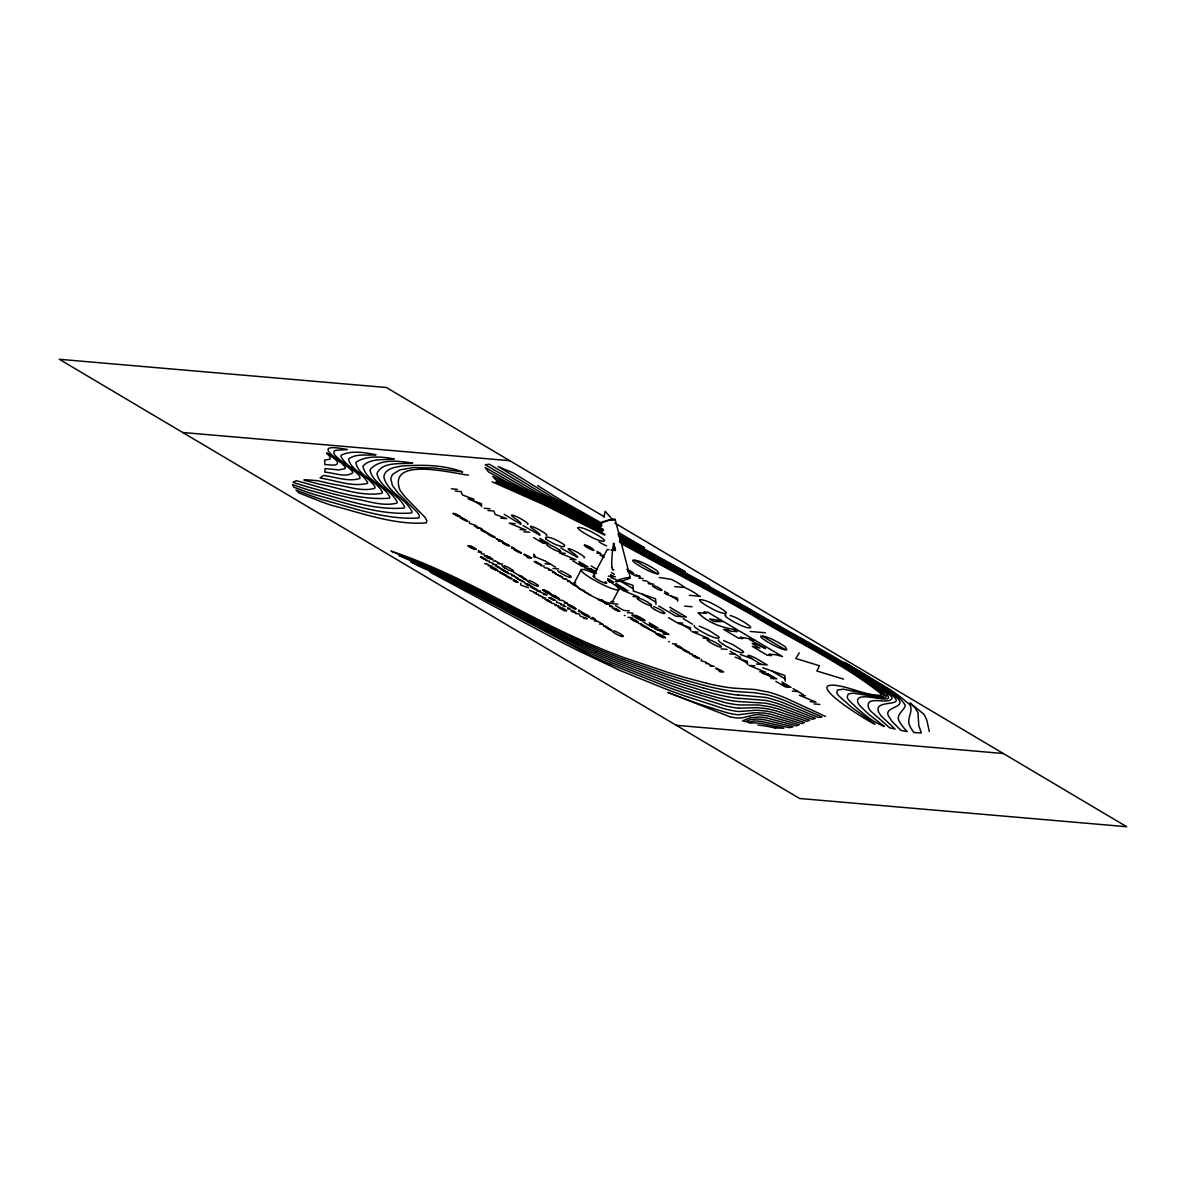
<?xml version="1.0" encoding="UTF-8"?>
<svg xmlns="http://www.w3.org/2000/svg" width="1186" height="1186" viewBox="0 0 1186 1186"><rect width="100%" height="100%" fill="white"/><g stroke="black" fill="none" stroke-linecap="round" stroke-linejoin="round"><path stroke-width="1.5" d="M612.762 520.076L610.078 520.076M520.773 583.215L520.595 584.965L528.452 587.782M610.923 549.993L615.49 550.541L613.592 543.247A49.204 17.716 -83.2 0 0 612.628 550.2L612.243 553.966A32.333 11.638 -83.2 0 0 611.902 567.783M603.956 516.918L605.186 511.299L612.806 519.972M556.812 601.139L556.471 602.266L561.408 603.837M701.46 659.372L701.074 660.691L706.797 662.5M574.128 583.23L581.11 569.932M593.237 576.203L607.262 549.503L608.952 549.755M612.613 550.2L614.363 546.879M611.872 602.77L618.855 589.472M799.231 652.863L795.762 658.497L819.482 665.761L816.872 671.024L843.498 679.104M613.785 569.665L613.37 570.081A2.995 1.082 -83.2 0 1 612.836 570.036L612.05 567.634M718.731 639.921L718.583 640.04A13.135 1.942 27.7 0 0 719.769 641.937A11.578 1.705 27.7 0 0 723.371 644.458M577.849 586.521L573.713 585.128L570.688 582.667A8.154 1.201 27.7 0 1 570.926 582.682L575.759 584.757M602.829 522.403L609.085 520.283M694.344 625.452L694.195 625.571A13.135 1.942 27.7 0 0 695.381 627.468A11.578 1.705 27.7 0 0 698.999 629.988L700.318 630.804A19.702 2.906 27.7 0 0 702.631 632.168L707.745 634.866A10.882 1.616 27.7 0 0 710.088 635.948L713.646 637.327A20.488 3.024 27.7 0 0 717.767 638.32L719.25 637.564A11.904 1.764 27.7 0 0 718.345 636.526L708.724 630.27L699.117 626.075M539.674 535.049L523.041 525.546M588.879 568.435L590.332 568.687A6.612 0.978 27.7 0 1 591.28 569.087M658.779 629.381L660.187 629.633A6.39 0.949 27.7 0 1 661.091 630.003M766.171 673.618L767.624 673.87A6.612 0.978 27.7 0 1 768.558 674.256M527.637 524.286L528.037 523.99A6.538 0.964 27.7 0 0 527.503 523.204A12.186 1.809 27.7 0 0 525.991 522.033L525.013 521.336A7.946 1.171 27.7 0 0 523.975 520.669A13.179 1.942 27.7 0 0 519.083 517.867A6.701 0.993 27.7 0 0 518.104 517.378L516.355 516.547A7.235 1.067 27.7 0 0 513.864 515.539A8.183 1.216 27.7 0 0 512.219 515.154L512.085 515.139A8.613 1.275 27.7 0 0 511.522 515.287L512.041 516.058A14.44 2.135 27.7 0 0 513.582 517.333A27.174 4.018 27.7 0 0 515.658 518.831L516.903 519.72A40.205 5.945 27.7 0 1 517.467 520.12A15.952 2.357 27.7 0 1 518.86 521.203L520.031 522.255A22.816 3.38 27.7 0 1 520.728 523.056L520.921 523.367A10.214 1.512 27.7 0 1 520.906 523.856L520.535 523.96M491.612 559.451L487.683 557.731M637.134 622.235L633.858 620.827A5.322 0.786 27.7 0 1 631.634 619.24L630.685 618.988M453.171 513.345L456.15 514.576A5.085 0.756 27.7 0 1 456.951 515.08L460.539 516.651L454.979 513.523M502.464 542.61L505.444 543.825A5.085 0.756 27.7 0 1 506.259 544.33L509.832 545.901L504.287 542.773M665.39 637.816L662.574 636.719A5.5 0.815 27.7 0 1 661.506 636.081M611.427 630.003L605.824 626.223A5.411 0.801 27.7 0 0 603.615 625.571A9.399 1.394 27.7 0 0 603.303 625.541L608.981 629.425M546.331 535.479L546.865 535.168A6.538 0.964 27.7 0 0 546.331 534.382A12.186 1.809 27.7 0 0 544.819 533.196L543.84 532.514A7.946 1.171 27.7 0 0 542.803 531.832A13.179 1.942 27.7 0 0 537.895 529.045A6.701 0.993 27.7 0 0 536.932 528.541L535.183 527.726A7.235 1.067 27.7 0 0 532.677 526.717A8.183 1.216 27.7 0 0 531.046 526.317L530.779 526.317A8.613 1.275 27.7 0 0 530.35 526.451L530.868 527.221A14.44 2.135 27.7 0 0 532.41 528.511A27.174 4.018 27.7 0 0 534.486 530.009L535.731 530.883A40.205 5.945 27.7 0 1 536.294 531.284A15.952 2.357 27.7 0 1 537.688 532.366L538.859 533.418A22.816 3.38 27.7 0 1 539.556 534.234L539.734 534.53A10.214 1.512 27.7 0 1 539.719 535.019M584.075 557.88L584.609 557.553A6.538 0.964 27.7 0 0 584.075 556.768A12.186 1.809 27.7 0 0 582.563 555.597L581.585 554.9A7.946 1.171 27.7 0 0 580.547 554.218A13.179 1.942 27.7 0 0 575.64 551.431A6.701 0.993 27.7 0 0 574.676 550.941L572.927 550.111A7.235 1.067 27.7 0 0 570.422 549.103A8.183 1.216 27.7 0 0 568.791 548.718L568.524 548.703A8.613 1.275 27.7 0 0 568.094 548.836L568.613 549.622A14.44 2.135 27.7 0 0 570.155 550.897A27.174 4.018 27.7 0 0 572.23 552.394L573.475 553.269A40.205 5.945 27.7 0 1 574.039 553.684A15.952 2.357 27.7 0 1 575.432 554.751L576.604 555.819A22.816 3.38 27.7 0 1 577.3 556.619L577.478 556.916A10.214 1.512 27.7 0 1 577.463 557.405L560.785 547.947M668.593 641.567L669.467 641.774M501.589 572.675L506.378 575.388M699.547 658.571L696.034 656.925A5.085 0.756 27.7 0 0 695.233 656.421L692.253 655.206L693.365 656.125A5.367 0.801 27.7 0 0 696.034 657.667L697.753 658.408M523.975 554.247L524.004 554.247A7.249 1.067 27.7 0 1 524.375 554.262L528.823 556.353A20.043 2.965 27.7 0 1 529.831 556.946L531.61 557.998L527.34 557.628M716.003 668.178L716.033 668.178A7.249 1.067 27.7 0 1 716.418 668.192L720.851 670.283A20.043 2.965 27.7 0 1 721.874 670.876L723.638 671.928L719.383 671.558M526.495 579.672L520.965 575.877M566.478 610.79L563.231 609.293A8.851 1.305 27.7 0 0 559.94 607.41L558.339 606.876M594.809 619.107L590.539 618.736M655.754 633.294L655.784 633.294A7.22 1.067 27.7 0 1 656.214 633.354L657.681 633.932A10.244 1.512 27.7 0 1 661.447 636.067M775.11 727.982L783.946 728.189L761.145 723.416A202.524 29.932 27.7 0 0 750.53 723.149L747.358 722.274L754.592 721.029A190.279 28.123 27.7 0 1 761.664 721.459L789.164 727.641L793.108 726.81L764.155 719.709A179.368 26.507 27.7 0 0 757.009 719.042L750.353 719.62L745.386 721.696L742.569 720.851L750.871 717.574L759.44 717.056A168.338 24.876 27.7 0 1 766.63 717.96L796.384 725.832L799.26 724.75L769.121 716.211A157.189 23.231 27.7 0 0 761.872 715.084C753.436 712.934 745.95 718.612 737.692 718.019A101.877 15.062 27.7 0 1 729.716 716.7M495.704 565.678L495.6 565.678A5.5 0.815 27.7 0 0 495.555 565.959L500.596 568.702A6.731 0.993 27.7 0 0 501.352 568.835L496.712 565.826M739.441 698.332L765.237 700.318A113.708 16.812 27.7 0 1 768.958 701.119L773.198 702.245A88.476 13.076 27.7 0 1 781.959 705.018L815.36 718.345L812.454 719.265L779.484 706.812A99.683 14.736 27.7 0 0 772.382 704.736L766.734 703.417A127.376 18.828 27.7 0 0 765.504 703.179L738.685 701.563A214.429 31.696 27.7 0 1 724.379 699.236L717.026 697.442A301.14 44.505 27.7 0 1 700.392 692.728M551.46 602.325L549.533 600.813M738.67 708.161L757.498 707.642L767.594 708.828A123.314 18.235 27.7 0 1 776.578 710.977L807.073 721.355L809.712 720.273L779.054 709.228A111.692 16.515 27.7 0 0 769.981 706.782L758.818 705.033L739.427 704.929A187.625 27.738 27.7 0 1 724.75 702.497L684.945 690.548A416.419 61.553 27.7 0 1 664.027 683.195L613.014 663.226A146.352 21.63 27.7 0 1 591.147 653.575A119.163 17.612 27.7 0 1 579.005 647.808L439.724 575.625A140.274 20.74 27.7 0 0 418.925 566.226L410.741 561.823L418.273 564.981A137.013 20.251 27.7 0 1 440.495 574.913L581.14 647.022A123.967 18.324 27.7 0 0 593.4 652.7A155.633 23.008 27.7 0 0 615.282 662.129L666.072 681.431A437.026 64.593 27.7 0 0 681.802 686.813L700.407 692.743M737.736 694.922L765.311 697.398A100.84 14.899 27.7 0 1 771.152 698.821L775.555 700.14A77.016 11.386 27.7 0 1 782.478 702.483L818.473 717.545L821.839 716.907A160.229 23.69 27.7 0 1 817.569 714.98L784.954 700.63A66.742 9.873 27.7 0 0 776.341 697.487L773.391 696.538A86.133 12.735 27.7 0 0 766.482 694.655L754.978 692.728L736.743 691.586A321.895 47.573 27.7 0 1 705.151 685.656L687.406 680.749A499.291 73.799 27.7 0 1 666.858 674.449L622.235 658.897M602.147 599.864L598.352 599.553L604.341 602.547M182.688 432.49L509.772 460.702M451.406 488.825L457.277 489.329M455.187 491.063L461.087 491.582L462.407 494.947L473.926 499.217L468.04 498.713M484.199 508.29L490.07 508.794M487.98 510.529L493.88 511.033L495.199 514.398L506.719 518.667L500.848 518.163M515.139 523.634L509.179 523.115L525.902 530.038L520.002 529.519M474.311 526.169L477.409 526.436M523.782 531.773L529.653 532.277M478.299 528.289L481.827 528.6M498.832 541.29L503.101 541.661L502.286 541.157A10.437 1.542 27.7 0 0 500.581 540.179L496.119 538.681L500.299 541.424M596.751 553.15L600.857 553.506M599.968 555.063L604.074 555.419M511.374 548.154L514.457 548.421M565.262 553.358L559.303 552.854L576.025 559.762L570.11 559.258M478.091 552.024L481.649 552.335M533.3 556.827L535.464 557.02L533.626 554.173L535.449 557.005L545.16 560.993M481.042 553.773L484.585 554.084M544.982 563.75L550.63 564.24M492.976 560.859L495.288 561.052M486.72 560.889L489.388 561.126M541.187 565.826L544.27 566.093M489.21 562.372L490.945 562.52M497.646 563.632L502.582 564.062M544.122 567.575L547.962 568.331L555.167 572.779M552.943 568.479L558.621 568.969M659.268 577.508L670.846 579.257A7.027 1.038 27.7 0 1 673.025 580.221L676.376 581.985A14.558 2.15 27.7 0 1 678.822 583.393L679.889 584.061A10.2 1.512 27.7 0 1 682.395 585.825L685.864 588.123A7.012 1.038 27.7 0 1 687.984 589.071L691.631 591.013A15.21 2.253 27.7 0 1 693.588 592.155L696.108 593.786A9.725 1.438 27.7 0 1 697.828 595.105L698.732 596.128M635.296 575.714L639.995 576.114M484.674 563.661L486.408 563.81M492.724 564.447L496.415 564.773M593.578 573.179L596.514 573.431M548.421 570.125L551.164 570.392M638.943 578.175L643.049 578.531M488.187 565.737L491.894 566.063M608.314 576.114L615.371 576.722M552.513 572.556L555.611 572.823M642.768 580.458L646.414 580.977L650.788 583.69M648.193 583.675L653.886 584.164M497.675 571.37L500.344 571.593M674.671 586.64L684.011 587.441M609.367 581.807L613.74 582.178L607.662 578.575M507.964 573.49L511.285 574.157L517.511 577.997M562.816 578.664L564.714 578.827M511.685 575.699L513.938 575.892M567.427 581.407L570.51 581.674M515.213 577.79L517.882 578.027M619.937 588.849L625.823 589.353L615.964 583.497M664.338 593.237L668.444 593.593M689.274 595.313L700.318 596.261M628.135 590.658L622.176 590.154L638.883 597.062L632.983 596.558M527.266 585.454L530.957 585.765L530.246 585.321A7.383 1.097 27.7 0 0 528.081 584.105L524.938 583.29L528.541 585.558M540.401 590.85L536.68 590.539L547.131 594.853L543.44 594.542M529.638 590.332L535.909 592.896M533.626 592.703L536.294 592.926M684.604 606.12L692.031 606.758M536.131 594.186L538.8 594.408M611.235 601.628L614.037 601.865M538.622 595.668L540.356 595.817M612.272 603.674L617.95 604.163M542.135 597.744L545.827 598.07M605.038 603.718L606.935 603.882M558.902 599.968L561.082 600.16A5.811 0.86 27.7 0 1 562.594 600.516L564.892 601.687A5.9 0.875 27.7 0 1 565.485 602.028L567.264 603.392M609.648 606.446L612.732 606.713M564.225 603.125L567.768 603.437M551.549 603.333L553.284 603.481M560.741 604.801L564.403 605.112M629.217 610.849L623.525 610.36L615.504 605.601M555.063 605.423L558.769 605.735M563.261 606.298L565.93 606.535M627.379 612.643L633.042 613.132M567.501 608.818L570.155 609.041M578.397 611.531L581.941 611.843M627.987 617.328L632.242 617.698M575.595 613.622L579.287 613.933L580.117 616.038L587.307 618.707L583.631 618.395M682.78 623.11L676.88 622.606L668.563 617.669M750.219 631.456L765.4 632.775M638.409 623.51L641.493 623.777M594.216 620.93L596.41 621.108M698.02 632.123L692.061 631.619L708.783 638.528L702.868 638.024M599.538 624.073L603.096 624.385M663.315 633.961L668.993 634.451L664.486 631.782A5.574 0.83 27.7 0 0 661.047 629.944M672.447 643.701L676.687 644.072M721.162 648.861L727.033 649.379M729.464 653.797L735.335 654.301M689.54 653.857L692.624 654.123M756.49 664.041L767.194 664.961L758.388 659.757A11.193 1.66 27.7 0 0 754.207 657.459A6.686 0.993 27.7 0 0 752.295 656.584A12.038 1.779 27.7 0 0 750.59 655.873L749.478 655.502A7.753 1.142 27.7 0 0 748.989 655.384A7.946 1.171 27.7 0 0 748.158 655.339A11.356 1.675 27.7 0 0 747.995 655.384L747.877 655.621A8.48 1.26 27.7 0 0 748.277 656.199L749.596 657.222A18.561 2.743 27.7 0 0 751.435 658.452A39.553 5.841 27.7 0 0 752.962 659.401L753.57 659.787A27.471 4.062 27.7 0 0 756.223 661.403L761.397 664.471M754.874 665.865L748.915 665.346L765.637 672.269L759.722 671.75M705.878 663.537L707.879 663.715M709.94 665.954L714.224 666.324M770.87 678.362L776.741 678.866L771.908 676.005A5.307 0.786 27.7 0 0 768.528 674.211M792.292 691.067L798.148 691.571M805.309 695.782L799.349 695.263L816.072 702.186L810.171 701.682M813.952 703.921L819.822 704.425M676.228 725.298L1003.312 753.51M484.11 555.671L487.031 556.145A7.576 1.127 27.7 0 1 487.402 556.204M513.775 580.058A11.549 1.705 27.7 0 0 514.961 580.799C521.321 584.342 510.365 580.221 513.79 580.043M548.555 600.739C554.425 604.074 543.648 599.938 547.102 599.805A11.549 1.705 27.7 0 0 548.273 600.561L548.406 600.65M615.312 609.841A5.322 0.786 27.7 0 1 613.251 608.344L614.778 608.477M631.634 619.24L633.161 619.374A6.582 0.978 27.7 0 1 633.398 619.403M678.14 647.111A5.322 0.786 27.7 0 1 676.079 645.614L677.606 645.747A6.582 0.978 27.7 0 1 677.843 645.777M506.2 575.447L500.018 572.527L504.762 575.299M495.54 570.244L490.544 567.486A5.722 0.845 27.7 0 1 491.137 567.308L493.361 567.457A9.355 1.379 27.7 0 1 496.519 569.265L497.705 570.466L491.627 567.308M652.774 585.558L652.552 585.543A8.48 1.26 27.7 0 0 652.567 585.988L654.227 587.278A7.665 1.127 27.7 0 0 655.547 588.078L656.659 588.686A5.722 0.845 27.7 0 0 658.823 589.694L660.335 590.228A10.377 1.542 27.7 0 0 661.491 590.435A6.997 1.038 27.7 0 0 662.01 590.183L661.847 589.931A6.375 0.949 27.7 0 0 657.652 587.159L655.354 586.151A8.421 1.245 27.7 0 0 654.346 585.795M725.936 614.837L724.957 615.208A24.298 3.588 27.7 0 0 725.343 615.979L725.921 616.646A9.666 1.423 27.7 0 0 727.137 617.654L729.805 619.448A21.911 3.232 27.7 0 0 732.503 621.093L737.529 623.806A15.121 2.239 27.7 0 0 742.154 625.926L746.202 627.335A27.856 4.121 27.7 0 0 749.315 627.913L750.441 627.779A17.494 2.58 27.7 0 0 750.679 627.483L749.848 626.193A21.215 3.143 27.7 0 0 746.172 623.465L745.579 623.065A11.415 1.69 27.7 0 0 744.66 622.487L742.451 621.153A15.359 2.268 27.7 0 0 738.893 619.181L737.499 618.455A8.154 1.201 27.7 0 0 735.35 617.432L732.548 616.29A22.608 3.336 27.7 0 0 730.131 615.46M641.315 624.622L641.077 624.622A6.375 0.949 27.7 0 0 641.152 624.933L642.397 625.911A5.752 0.845 27.7 0 0 643.39 626.505L646.993 628.12A7.798 1.156 27.7 0 0 647.852 628.269A5.263 0.771 27.7 0 0 648.253 628.091L642.486 624.785M520.817 553.032L514.353 549.207A14.158 2.09 27.7 0 1 515.184 549.37L521.306 552.72A6.819 1.008 27.7 0 1 521.41 552.958L521.247 553.076A20.355 3.009 27.7 0 1 520.669 553.017L516.948 551.475A6.049 0.889 27.7 0 1 515.465 550.6L514.027 549.503A15.803 2.342 27.7 0 1 513.953 549.311M507.475 572.586L501.9 569.28A12.216 1.809 27.7 0 1 502.612 569.428L507.845 572.616A17.582 2.594 27.7 0 1 507.356 572.571L504.124 571.237A5.233 0.771 27.7 0 1 502.864 570.481L501.604 569.547M568.998 604.771A5.293 0.786 27.7 0 1 570.081 605.112L573.046 606.535A5.426 0.801 27.7 0 1 574.484 607.395L576.085 608.7A7.842 1.156 27.7 0 1 576.159 608.892L575.981 609.026A23.438 3.469 27.7 0 1 575.314 608.967L571.029 607.173A6.968 1.023 27.7 0 1 569.324 606.179L567.664 604.919A18.19 2.683 27.7 0 1 567.575 604.593M573.401 611.516C578.62 614.467 568.153 610.479 571.637 610.375A11.549 1.705 27.7 0 0 572.794 611.146L572.942 611.235M468.544 475.097C454.801 474 387.54 455.646 399.815 489.729A205.371 30.362 27.7 0 0 406.057 497.942L425.048 517.378L426.886 520.639L426.278 522.878C394.478 525.265 362.59 513.271 331.828 505.384A130.771 19.332 27.7 0 1 321.376 501.752L298.842 492.872L296.011 489.996L312.022 496.104A152.282 22.504 27.7 0 0 321.94 499.558C353.487 507.934 386.251 520.239 418.91 517.941L419.414 515.688L417.442 512.426L398.318 493.361L392.462 485.563L390.728 478.462L392.507 474.43L400.008 469.849L413.81 467.521L434.506 468.025L462.659 471.939C443.579 464.779 422.453 464.63 402.306 465.965C395.546 467.106 384.679 468.411 383.849 476.994C387.348 492.472 406.146 498.224 412.091 512.011L411.542 513.004C379.312 515.436 347.009 503.072 315.817 494.947A182.347 26.952 27.7 0 1 307.174 492.057L293.817 487.209L292.571 484.6L298.057 486.497A228.305 33.742 27.7 0 0 310.465 490.559C341.034 498.357 372.626 510.632 404.174 508.068L404.678 507.074C398.733 493.821 380.395 488.558 376.926 473.688C382.366 460.909 401.357 464.467 412.669 463.074C399.638 461.102 379.12 458.107 369.928 469.923C372.923 484.466 391.336 489.299 397.251 502.138L396.806 503.131C382.322 506.822 366.919 500.522 352.45 498.461A729.242 107.793 27.7 0 1 334.645 494.265L308.241 487.09A298.991 44.193 27.7 0 1 293.016 482.317L296.263 480.671C326.669 488.751 358.083 500.685 389.438 498.194L389.838 497.186C384.012 484.733 365.392 480.315 362.931 466.128C370.388 457.737 384.145 460.42 394.286 458.952C382.248 456.64 366.578 455.127 355.904 462.318C357.801 476.075 376.718 480.167 382.426 492.249L382.07 493.257C361.181 496.978 339.581 487.817 318.99 484.096C306.833 480.612 292.705 478.447 317.981 480.73A652.078 96.377 27.7 0 0 333.829 484.392C347.127 486.141 361.493 492.071 374.702 488.321L374.998 487.313A47.143 6.968 27.7 0 0 371.811 482.776C364.665 474.637 351.145 470.101 348.462 459.13C355.83 453.082 367.141 455.898 376.051 454.742C365.169 452.622 351.738 450.072 341.316 455.127L340.975 456.358C346.475 467.788 361.27 471.539 367.586 482.376L367.334 483.399C351.945 487.253 335.43 480.286 320.042 478.017L323.511 475.453C335.341 476.846 348.343 482.213 359.966 478.462L359.61 476.135L356.601 472.888L338.47 458.656A46.565 6.879 27.7 0 1 333.889 453.497L334.17 451.14L335.905 450.295L347.246 449.553C310.465 442.141 335.386 457.915 349.351 468.248A36.425 5.381 27.7 0 1 352.509 471.82L352.791 472.754C345.467 478.136 333.503 472.488 324.831 472.206L325.112 468.559L338.885 469.938L345.23 468.589L344.904 466.617L341.301 462.911L326.862 452.978L335.178 459.234A30.139 4.462 27.7 0 1 337.091 461.191C339.967 467.284 328.018 464.452 324.875 464.571L324.623 460.094L330.049 459.204L329.782 456.462A27.827 4.107 27.7 0 0 326.521 453.363M613.147 608.314L612.317 608.077M545.827 599.745L544.908 599.449M675.961 645.584L675.071 645.332M635.222 615.223L637.905 616.171A5.886 0.875 27.7 0 1 639.343 616.883A6.375 0.949 27.7 0 1 640.44 617.461L640.559 617.535A18.457 2.728 27.7 0 1 641.226 617.921L641.7 618.202A7.175 1.053 27.7 0 1 644.013 619.655L645.11 620.782L641.27 619.359A7.338 1.082 27.7 0 1 639.832 618.529A16.545 2.446 27.7 0 0 636.022 616.305A5.337 0.786 27.7 0 0 634.732 615.638L632.864 614.911A10.363 1.527 27.7 0 0 632.271 614.808L632.168 615.149M560.252 607.143L563.706 608.64A11.949 1.764 27.7 0 1 564.136 608.892L566.641 610.671M658.037 633.606L662.04 635.34A13.847 2.046 27.7 0 1 662.544 635.637L662.781 635.77A5.663 0.83 27.7 0 1 664.634 636.941L665.465 637.712M706.678 683.269L684.426 677.354A523.871 77.431 27.7 0 1 668.963 672.759L624.548 657.815A200.834 29.68 27.7 0 1 602.488 649.291L593.993 645.747A140.348 20.74 27.7 0 1 576.292 637.935C514.146 609.782 456.032 572.63 390.98 551.09L452.948 577.493L578.842 640.751A136.227 20.132 27.7 0 0 591.814 646.548L600.175 650.121A188.455 27.856 27.7 0 0 622.19 658.867M487.461 556.219L489.818 557.242M514.116 580.087L515.732 580.784M615.163 608.537L617.15 609.396M633.532 619.433L635.518 620.293M547.428 599.849L549.044 600.546M571.948 610.434L573.579 611.131M677.977 645.807L679.978 646.666M725.817 712.43L698.584 703.802A309.902 45.809 27.7 0 1 692.639 701.697L667.866 692.416L729.716 716.7M564.58 610.686L561.571 609.278M703.55 687.999L685.538 682.765A478.477 70.73 27.7 0 1 670.149 677.903L619.937 659.979A176.744 26.122 27.7 0 1 597.952 651.01L593.786 649.187A132.817 19.628 27.7 0 1 576.826 641.507L439.591 572.364A131.483 19.436 27.7 0 0 415.308 561.808L399.059 555.493L458.493 582.43L579.079 644.28A128.221 18.946 27.7 0 0 591.562 650.017L595.654 651.84M495.748 561.171L499.84 563.558M635.014 575.655L631.99 574.054M723.504 640.529L733.111 644.739L742.732 650.981A11.904 1.764 27.7 0 1 743.637 652.033L742.169 652.789A20.488 3.024 27.7 0 1 738.048 651.811L734.475 650.417A10.882 1.616 27.7 0 1 732.133 649.335L727.018 646.622A19.702 2.906 27.7 0 1 724.69 645.273L723.371 644.458M508.349 545.931L506.259 545.071A5.367 0.801 27.7 0 1 503.605 543.529M458.73 516.577L456.951 515.821A5.367 0.801 27.7 0 1 454.297 514.279M510.632 578.768L505.829 575.981L512.159 578.887L507.4 576.129M474.163 549.34L472.191 548.481A6.182 0.919 27.7 0 1 469.137 546.716M553.536 600.279L548.851 597.522L555.226 600.383L550.437 597.685M482.139 529.668L487.891 532.959A5.263 0.771 27.7 0 1 487.505 533.137A7.798 1.156 27.7 0 1 486.645 532.988L483.043 531.387A5.752 0.845 27.7 0 1 482.05 530.779L480.879 529.89A6.375 0.949 27.7 0 1 480.701 529.593M535.598 561.378L541.35 564.669A5.263 0.771 27.7 0 1 540.964 564.862A7.798 1.156 27.7 0 1 540.104 564.699L536.502 563.098A5.752 0.845 27.7 0 1 535.509 562.49L534.293 561.571A6.375 0.949 27.7 0 1 534.145 561.304M683.966 649.394L689.718 652.685A5.263 0.771 27.7 0 1 689.333 652.878A7.798 1.156 27.7 0 1 688.473 652.73L685.004 651.188A5.752 0.845 27.7 0 1 683.877 650.521L682.662 649.587A6.375 0.949 27.7 0 1 682.513 649.335M469.938 545.842L471.524 546.45M694.077 655.369L699.621 658.497M708.398 663.849L711.778 665.82M620.767 636.081L619.477 635.592A5.04 0.741 27.7 0 1 617.698 634.777L615.727 633.709A9.028 1.334 27.7 0 1 614.882 633.22A6.019 0.889 27.7 0 1 611.857 630.596M469.271 499.439L481.383 503.65L481.62 506.763M665.791 594.112L677.458 598.159L677.68 601.169M610.953 577.701L616.038 579.465M619.433 580.651L632.983 585.365L633.413 591.028M633.487 591.073L655.517 598.737L655.962 604.4M678.333 623.465L690.43 627.676L690.667 630.789M735.187 657.192L747.299 661.403L747.536 664.516M762.791 667.777L784.806 675.442L785.251 681.105M475.69 525.428L469.33 523.204L469.271 521.618M584.683 567.901L587.826 569.043M590.865 570.155L588.093 569.147M751.539 658.541L740.301 654.435M654.731 628.862L657.756 629.974M660.691 631.041L658.008 630.062M773.554 678.585L770.722 676.909A15.878 2.342 27.7 0 1 769.091 675.916L768.913 675.812A21.733 3.217 27.7 0 1 768.098 675.279L765.37 674.33M761.975 673.085L765.059 674.211M626.905 569.324L630.329 570.97A6.345 0.934 27.7 0 1 632.005 571.963L633.858 573.831A27.1 4.003 27.7 0 1 632.968 573.772A5.381 0.801 27.7 0 1 630.048 572.749L628.002 571.711M606.609 545.871L604.549 544.997A7.19 1.067 27.7 0 1 601.836 543.485A11.208 1.66 27.7 0 1 599.034 541.765M477.899 528.185L475.838 527.073M491.523 562.683L494.236 564.269M486.986 563.973L489.699 565.559M540.935 595.98L543.648 597.551M553.862 603.644L556.575 605.231M566.078 579.183L570.066 581.629M608.299 604.223L612.287 606.683M597.981 621.508L600.205 622.635A5.9 0.875 27.7 0 1 600.798 622.991L602.577 624.34M524.123 579.079L518.445 575.195A9.399 1.394 27.7 0 1 518.712 575.195A5.411 0.801 27.7 0 1 520.921 575.847M582.282 590.005L583.423 590.406A7.798 1.156 27.7 0 0 584.105 590.554M600.679 599.745L604.816 602.266A5.96 0.875 27.7 0 1 604.297 602.532M492.116 481.798L544.834 505.132L604.771 535.123M610.701 664.323L667.466 687.005A399.148 59.003 27.7 0 0 683.151 692.654L723.756 705.418A160.999 23.794 27.7 0 0 738.685 708.175M625.022 615.401L624.355 615.534M581.97 589.872L579.835 588.805A5.752 0.845 27.7 0 1 578.827 588.197L577.656 587.307A6.375 0.949 27.7 0 1 577.478 587.011M554.188 595.505L555.345 596.054M588.879 654.42L471.731 592.555L430.133 572.215L544.73 633.443A202.509 29.932 27.7 0 0 578.946 651.01L620.07 670.505L664.916 688.651A381.047 56.32 27.7 0 0 683.284 695.47L724.157 708.739A140.467 20.755 27.7 0 0 739.293 711.526L756.431 710.192L766.719 711.111A134.522 19.88 27.7 0 1 774.087 712.727L804.508 722.482L801.929 723.623L771.597 714.476A145.908 21.57 27.7 0 0 764.288 713.097L754.978 712.653L738.478 714.773A119.964 17.731 27.7 0 1 725.832 712.445M597.077 551.327L600.22 553.432M664.664 591.429L667.792 593.534M511.626 546.79L513.909 548.228A5.263 0.771 27.7 0 1 513.983 548.362M478.373 550.452L481.086 552.276M578.679 609.96L581.392 611.783M567.709 607.632L569.74 608.996M600.991 531.595L541.083 501.752L496.519 481.56L495.585 482.317L542.565 503.279L604.816 534.367M601.421 530.157L492.709 476.387L495.555 479.633L554.603 507.371L602.621 531.625M603.051 529.252L526.258 490.367A98.008 14.484 27.7 0 1 512.886 483.295L485.148 467.506L488.484 471.939L507.475 482.317L603.541 530.394M619.329 541.928L711.541 591.621A887.513 131.186 27.7 0 1 752.473 614.437C795.865 640.87 842.89 662.574 883.007 693.988A28.004 4.136 27.7 0 1 883.866 695.456L882.918 696.538L878.337 696.33L843.439 689.17L837.435 690L836.812 692.728A70.256 10.377 27.7 0 0 838.828 695.915L851.77 707.419L874.986 724.127C873.845 724.854 805.057 683.418 834.054 685.197C850.125 686.635 865.75 695.9 881.569 695.293A26.359 3.899 27.7 0 0 880.961 693.691C841.289 662.396 794.546 640.959 751.553 614.689A859.242 127.006 27.7 0 0 709.732 591.369L622.769 544.493M600.457 526.94L525.843 488.38L485.267 464.764L489.358 464.215L535.864 491.938L601.258 526.376M619.937 540.668L715.173 592.11A962.884 142.32 27.7 0 1 754.311 613.918M620.56 541.78L713.364 591.858A921.522 136.212 27.7 0 1 753.392 614.185L855.032 673.277L878.144 688.443L886.387 696.256L885.557 697.398L881.465 697.487L852.823 693.143L848.272 693.958L847.16 697.279A79.136 11.697 27.7 0 0 848.954 700.303C859.242 710.651 870.895 721.221 884.415 726.514L868.271 713.898L859.983 705.833A89.38 13.209 27.7 0 1 857.863 702.661C853.416 687.524 899.714 708.368 885.868 693.173C844.551 662.885 798.282 639.995 754.311 613.918M619.552 538.815L709.243 587.307A1077.392 159.25 27.7 0 1 756.149 613.414C800.98 639.699 847.664 663.345 890.063 693.543C910.804 709.035 871.843 697.709 878.856 712.415A116.539 17.227 27.7 0 0 881.583 716.374L895.089 729.093L889.589 727.789L870.895 711.229A101.655 15.033 27.7 0 1 868.612 708.027C864.357 693.632 890.345 706.293 892.08 697.65A36.722 5.426 27.7 0 0 889.648 694.848C847.738 663.448 800.076 640.484 755.23 613.666A1011.954 149.569 27.7 0 0 707.182 586.937L619.566 539.66M619.789 538.073L701.949 582.534A1164.103 172.059 27.7 0 1 748.129 608.151C797.288 637.178 849.072 662.5 895.297 696.226A46.284 6.834 27.7 0 1 898.721 699.532C905.615 708.561 881.317 706.456 889.47 717.515A134.552 19.88 27.7 0 0 892.836 722.244L900.96 730.383L907.26 731.584L905.126 729.331A157.412 23.26 27.7 0 1 899.937 722.318C894.392 715.128 904.103 711.066 905.392 705.329C896.898 692.09 880.872 685.73 868.389 676.761A246.851 36.484 27.7 0 0 848.212 664.59L844.388 662.322L890.345 689.748M619.003 536.784L709.406 585.884M604.208 557.583L603.185 557.02A6.686 0.993 27.7 0 1 602.518 556.619L600.665 555.256M592.6 617.461L594.898 619.003M602.028 525.724L542.639 493.717L498.09 466.483L513.078 472.799L551.505 496.682L601.51 524.301M619.196 535.953L685.167 571.771L617.906 534.293M620.159 534.486L644.606 547.873L618.662 532.573M601.539 523.07L564.506 502.152A124.159 18.353 27.7 0 1 554.9 496.415L537.643 485.534M659.579 636.081L663.122 637.712A11.741 1.735 27.7 0 0 663.715 637.831M636.793 618.247L635.963 617.787A7.501 1.112 27.7 0 1 633.62 616.32A5.174 0.771 27.7 0 1 632.153 615.149M490.055 557.376L490.515 557.628A6.745 0.993 27.7 0 1 492.22 558.71L493.035 559.407M560.726 608.803L558.235 607.069M617.461 609.56L619.981 611.279M635.829 620.456L638.35 622.176M680.29 646.83L682.81 648.549M615.475 609.93L618.781 611.324L616.127 609.352A13.372 1.972 27.7 0 1 614.778 608.492M678.303 647.2L681.609 648.609L678.955 646.622A13.372 1.972 27.7 0 1 677.591 645.762M574.009 611.353L576.1 612.777M516.177 581.021L518.267 582.445M529.06 557.761L527.785 557.02A11.237 1.66 27.7 0 1 524.331 554.87L523.915 554.425M721.088 671.691L719.828 670.95A11.237 1.66 27.7 0 1 716.359 668.785L715.929 668.326M604.504 516.903L386.399 387.511L59.3 359.284L799.601 798.489L1126.7 826.716L614.852 523.041M657.222 573.727L634.184 560.059A50.568 7.472 27.7 0 1 637.104 560.667L638.29 561.008A15.418 2.283 27.7 0 1 640.47 561.749A11.089 1.646 27.7 0 1 643.034 562.816L644.191 563.35A13.209 1.957 27.7 0 1 649.676 566.167A17.034 2.52 27.7 0 1 654.168 568.835A13.15 1.942 27.7 0 1 657.548 571.192L658.793 573.905A72.731 10.748 27.7 0 1 656.733 573.683L655.309 573.401A13.268 1.957 27.7 0 1 651.989 572.245L648.208 570.614A11.608 1.72 27.7 0 1 644.784 568.895L643.405 568.153A21.63 3.202 27.7 0 1 638.142 565.07L635.474 563.306A10.97 1.616 27.7 0 1 634.317 562.431L632.894 561.008A56.439 8.346 27.7 0 1 632.731 560.044M785.251 649.691L762.198 636.007A50.568 7.472 27.7 0 1 765.133 636.615L766.304 636.956A15.418 2.283 27.7 0 1 768.498 637.712A11.089 1.646 27.7 0 1 771.063 638.78L772.219 639.298A13.209 1.957 27.7 0 1 777.705 642.13A17.034 2.52 27.7 0 1 782.182 644.784A13.15 1.942 27.7 0 1 785.562 647.141L786.822 649.854A72.731 10.748 27.7 0 1 784.761 649.646L783.338 649.35A13.268 1.957 27.7 0 1 780.003 648.208L776.237 646.563A11.608 1.72 27.7 0 1 772.812 644.858L771.434 644.102A21.63 3.202 27.7 0 1 766.171 641.018L763.502 639.269A10.97 1.616 27.7 0 1 762.346 638.394L760.923 636.956A56.439 8.346 27.7 0 1 760.76 636.007M636.022 574.632L640.025 577.019M593.385 550.2L584.787 545.1A18.843 2.787 27.7 0 1 585.884 545.323A6.123 0.904 27.7 0 1 587.129 545.723L590.569 547.383A6.345 0.934 27.7 0 1 592.244 548.362L593.964 550.26A27.1 4.003 27.7 0 1 593.193 550.185A5.381 0.801 27.7 0 1 590.287 549.162L588.226 548.11A8.065 1.186 27.7 0 1 586.269 546.968L584.313 545.456A21.037 3.113 27.7 0 1 584.253 545.1M627.424 570.392L633.146 573.787M670.52 595.772L677.562 599.953M611.368 572.556L614.392 574.35M669.853 607.247L686.427 617.091L675.842 616.171L658.69 606.002M610.597 574.691L613.725 576.544M670.327 610.138L681.238 616.601M619.893 580.843L633.205 588.73M642.441 594.216L655.739 602.103M771.73 670.92L785.028 678.807M683.21 618.647L692.491 624.162M504.213 514.383L520.446 524.004M591.177 565.944L597.403 569.651M539.823 538.325L548.925 543.722L543.114 543.232L533.685 537.643M578.946 561.541L588.063 566.938L582.237 566.448L572.823 560.859M595.965 571.608L594.616 570.822A5.307 0.786 27.7 0 0 591.236 569.043M730.235 651.277L740.553 657.4M781.915 681.95L791.018 687.361L785.206 686.857L775.777 681.268M793.049 688.547L803.367 694.67M540.09 539.912L546.079 543.47M579.213 563.128L585.202 566.686M595.772 573.12L593.43 571.726A15.878 2.342 27.7 0 1 591.799 570.733L591.636 570.629A21.733 3.217 27.7 0 1 590.806 570.11A10.2 1.512 27.7 0 1 589.798 569.428L588.849 568.554M607.884 580.132L610.879 581.911M615.801 584.861L622.961 589.116M782.182 683.536L788.171 687.094M474.192 501.159L481.501 505.503M683.24 625.185L690.563 629.529M740.108 658.912L747.417 663.256M545.708 561.319L555.671 567.234M649.202 622.724L657.993 627.943L652.374 627.453L643.286 622.057M649.454 624.251L655.235 627.69M665.909 634.184L663.167 632.553A15.314 2.268 27.7 0 1 661.595 631.604L661.432 631.501A20.977 3.098 27.7 0 1 660.75 631.071A9.696 1.438 27.7 0 1 659.668 630.344L658.749 629.529M478.833 527.488L481.842 529.267M467.032 521.128L460.583 517.289A14.158 2.09 27.7 0 1 461.398 517.467L467.566 520.876A6.819 1.008 27.7 0 1 467.625 521.039L467.61 521.114A20.355 3.009 27.7 0 1 466.899 521.114L463.163 519.557A6.049 0.889 27.7 0 1 461.68 518.697L460.212 517.556A15.803 2.342 27.7 0 1 460.183 517.407M494.606 537.48L488.143 533.656A14.158 2.09 27.7 0 1 488.973 533.819L495.125 537.243A6.819 1.008 27.7 0 1 495.199 537.406L495.036 537.525A20.355 3.009 27.7 0 1 494.458 537.466L490.737 535.924A6.049 0.889 27.7 0 1 489.255 535.049L487.817 533.952A15.803 2.342 27.7 0 1 487.742 533.759M584.105 591.28L590.924 595.328M591.814 617.698L595.861 620.1M513.345 572.067L517.6 574.587M550.541 594.171L543.099 589.768A16.293 2.402 27.7 0 1 544.048 589.961A5.293 0.786 27.7 0 1 545.13 590.317L548.095 591.74A5.426 0.801 27.7 0 1 549.548 592.6L551.149 593.904A7.842 1.156 27.7 0 1 551.223 594.097L551.149 594.216A23.438 3.469 27.7 0 1 550.378 594.171L546.079 592.377A6.968 1.023 27.7 0 1 544.389 591.384L542.669 590.035A18.19 2.683 27.7 0 1 542.639 589.798M575.477 608.981L568.05 604.563A16.293 2.402 27.7 0 1 568.998 604.771M589.249 617.15L581.822 612.747A16.293 2.402 27.7 0 1 582.771 612.94A5.293 0.786 27.7 0 1 583.853 613.281L586.818 614.719A5.426 0.801 27.7 0 1 588.271 615.564L589.857 616.868A7.842 1.156 27.7 0 1 589.931 617.061L589.872 617.194A23.438 3.469 27.7 0 1 589.101 617.135L584.802 615.356A6.968 1.023 27.7 0 1 583.097 614.363L581.407 613.043A18.19 2.683 27.7 0 1 581.362 612.762M486.201 559.955L480.626 556.649A12.216 1.809 27.7 0 1 481.338 556.797L486.66 559.748A5.886 0.875 27.7 0 1 486.705 559.896L486.69 559.97A17.582 2.594 27.7 0 1 486.082 559.955L482.85 558.606A5.233 0.771 27.7 0 1 481.59 557.865L480.345 556.916M536.576 589.842L531.002 586.536A12.216 1.809 27.7 0 1 531.713 586.685L537.036 589.635A5.886 0.875 27.7 0 1 537.08 589.783L537.065 589.857A17.582 2.594 27.7 0 1 536.457 589.842L533.226 588.493A5.233 0.771 27.7 0 1 531.965 587.752L530.691 586.774M503.576 543.529L502.493 542.639M454.119 514.175L453.185 513.39M469.107 546.702L467.833 545.575L471.272 547.043A5.856 0.86 27.7 0 1 472.191 547.635L476.298 549.503L475.556 548.733M559.836 550.363L560.074 550.556A6.627 0.978 27.7 0 1 560.83 551.416L560.385 551.742A11.534 1.705 27.7 0 1 557.716 551.193L556.16 550.6A6.049 0.889 27.7 0 1 554.01 549.607L551.653 548.347A10.822 1.601 27.7 0 1 550.63 547.754A7.22 1.067 27.7 0 1 547.013 544.611M570.273 576.055L570.51 576.248A6.39 0.949 27.7 0 1 571.222 577.078L570.807 577.389A11.134 1.646 27.7 0 1 568.227 576.856L566.715 576.292A5.826 0.86 27.7 0 1 564.655 575.329L562.372 574.113A10.452 1.542 27.7 0 1 561.393 573.55A6.968 1.023 27.7 0 1 557.894 570.51M537.688 585.054L537.895 585.217A5.515 0.815 27.7 0 1 538.518 585.928L538.147 586.21A9.607 1.423 27.7 0 1 535.924 585.751L534.619 585.247A5.04 0.741 27.7 0 1 532.84 584.431L530.868 583.364A9.028 1.334 27.7 0 1 530.023 582.875A6.019 0.889 27.7 0 1 526.999 580.265M512.752 570.258L512.945 570.422A5.515 0.815 27.7 0 1 513.568 571.133L513.212 571.4A9.607 1.423 27.7 0 1 510.988 570.955L509.683 570.451A5.04 0.741 27.7 0 1 507.904 569.636L505.933 568.568A9.028 1.334 27.7 0 1 505.088 568.079M545.871 538.859C543.529 534.93 553.358 538.607 554.974 539.422A7.531 1.112 27.7 0 1 557.687 540.742L563.053 543.929A7.531 1.112 27.7 0 1 564.595 545.145C565.737 548.688 557.094 545.115 555.211 544.33A7.531 1.112 27.7 0 1 552.513 543.025L549.622 541.409A8.539 1.26 27.7 0 1 545.782 538.829M637.193 622.146L634.495 620.248A13.372 1.972 27.7 0 1 633.146 619.389M559.125 598.648L558.932 598.381A5.515 0.815 27.7 0 0 555.374 596.039M655.695 633.487L656.836 634.436A5.619 0.83 27.7 0 0 658.601 635.533M766.126 673.737L767.075 674.612A10.2 1.512 27.7 0 0 768.083 675.279M929.335 731.554L926.829 720.11L924.057 714.387L910.092 702.957L915.459 708.442L917.994 712.771L918.765 725.595L921.374 732.963L914.021 732.563A192.369 28.434 27.7 0 1 909.706 725.624C905.541 717.56 917 708.027 906.356 701.964A60.071 8.88 27.7 0 0 901.805 698.035L897.728 694.922A79.062 11.682 27.7 0 0 890.33 689.748M615.134 519.394L630.27 577.715A7.59 0.964 -14.6 0 1 619.255 581.407A7.59 0.964 -14.6 0 1 619.225 579.672A7.59 0.964 -14.6 0 1 630.27 577.715M637.119 618.425A6.271 0.934 27.7 0 0 638.439 619.151A6.256 0.919 27.7 0 0 641.152 620.397L642.16 620.738A18.754 2.772 27.7 0 0 642.782 620.871M560.222 570.688A7.057 1.038 27.7 0 1 570.155 576.011M614.793 608.477A6.582 0.978 27.7 0 1 615.03 608.507M607.01 603.926A5.055 0.741 27.7 0 1 608.24 604.178M564.788 578.872A5.055 0.741 27.7 0 1 566.019 579.139M707.39 640.381A9.34 1.379 27.7 0 1 708.116 639.565A8.954 1.319 27.7 0 1 711.392 640.544A7.22 1.067 27.7 0 1 716.211 642.916L716.937 643.331A10.363 1.527 27.7 0 1 718.019 643.983L718.983 644.591A6.953 1.023 27.7 0 1 721.162 646.296A9.369 1.379 27.7 0 1 720.658 647.037L720.554 647.052A8.613 1.275 27.7 0 1 717.056 645.999A7.457 1.097 27.7 0 1 711.926 643.435L711.585 643.242A9.962 1.468 27.7 0 1 710.533 642.604L709.895 642.204A7.116 1.053 27.7 0 1 707.538 640.44M654.702 609.545A7.22 1.067 27.7 0 1 651.188 606.417M654.805 609.56A10.822 1.601 27.7 0 0 655.814 610.138L658.186 611.413A6.049 0.889 27.7 0 0 660.32 612.406L661.877 612.984A11.534 1.705 27.7 0 0 664.531 613.533L664.99 613.221A6.627 0.978 27.7 0 0 664.249 612.361L664.012 612.169A7.309 1.082 27.7 0 0 653.605 606.595M651.351 604.875A9.369 1.379 27.7 0 1 650.758 605.572L650.669 605.601A8.613 1.275 27.7 0 1 647.171 604.534A7.457 1.097 27.7 0 1 642.041 601.969L641.7 601.776A9.962 1.468 27.7 0 1 640.648 601.139L640.01 600.739A7.116 1.053 27.7 0 1 637.638 598.974M651.277 604.83A6.953 1.023 27.7 0 0 649.098 603.125L648.134 602.518A10.363 1.527 27.7 0 0 647.052 601.865L646.326 601.45A7.22 1.067 27.7 0 0 641.522 599.093A8.954 1.319 27.7 0 0 638.216 598.085M637.49 598.915A9.34 1.379 27.7 0 1 638.231 598.1M549.429 544.789A7.309 1.082 27.7 0 1 559.718 550.304M565.144 610.805A10.14 1.497 27.7 0 1 564.64 610.701M471.524 546.42A5.648 0.83 27.7 0 1 475.334 548.629M487.639 557.731A6.123 0.904 27.7 0 1 485.282 555.997M491.36 558.977A5.367 0.801 27.7 0 0 489.981 558.043L488.588 557.168A15.403 2.283 27.7 0 1 487.016 556.16M504.984 568.064A6.019 0.889 27.7 0 1 502.063 565.455M504.08 565.618A6.093 0.904 27.7 0 1 512.649 570.214M526.317 579.613A6.256 0.919 27.7 0 1 524.182 579.124M529.015 580.414A6.093 0.904 27.7 0 1 537.584 585.009M552.513 594.868A5.693 0.845 27.7 0 1 554.173 595.476M559.14 598.663A6.049 0.889 27.7 0 1 558.695 598.871A8.984 1.334 27.7 0 1 557.687 598.693L553.551 596.84A6.627 0.978 27.7 0 1 552.409 596.143L551.001 595.075A7.338 1.082 27.7 0 1 550.838 594.749M596.499 621.168A5.811 0.86 27.7 0 1 597.907 621.464M611.175 629.959A6.256 0.919 27.7 0 1 609.041 629.47M620.782 636.096A9.607 1.423 27.7 0 0 622.976 636.526L623.376 636.348A5.515 0.815 27.7 0 0 622.754 635.563L622.546 635.399A6.093 0.904 27.7 0 0 613.874 630.759M757.824 725.017A242.374 35.817 27.7 0 1 775.155 728.011M610.686 664.293A137.976 20.399 27.7 0 1 588.893 654.435M739.797 698.554A271.876 40.191 27.7 0 1 701.964 690.371L683.67 684.796A457.603 67.632 27.7 0 1 668.103 679.667L617.624 661.062A165.773 24.506 27.7 0 1 595.683 651.855M737.929 695.04A295.744 43.719 27.7 0 1 703.535 687.999M706.723 683.299A345.17 51.013 27.7 0 0 734.742 688.221L754.8 689.481L768.38 692.046A71.501 10.57 27.7 0 1 775.585 694.24L777.097 694.774A57.195 8.45 27.7 0 1 785.517 697.976L817.495 712.682A110.061 16.263 27.7 0 0 825.515 716.477M615.401 550.274A14.795 4.981 72.8 0 1 613.666 543.588M601.954 523.367A7.59 0.964 -14.6 0 1 602.532 521.914A7.59 0.964 -14.6 0 1 612.184 519.349A7.59 0.964 -14.6 0 1 614.2 520.12M611.22 601.376A21.259 3.143 27.7 0 1 591.577 595.802A21.259 3.143 27.7 0 1 575.729 582.756M607.617 580.354A21.259 3.143 27.7 0 1 614.274 589.309A21.259 3.143 27.7 0 1 584.001 573.431A21.259 3.143 27.7 0 1 595.016 573.757M605.231 581.585A7.59 1.127 27.7 0 1 604.549 582.963A7.59 1.127 27.7 0 1 595.328 578.234A7.59 1.127 27.7 0 1 594.809 576.248M517.748 578.961L524.212 582.133L518.193 578.872A7.042 1.038 27.7 0 0 517.985 578.857L517.763 578.931M555.448 573.905L562.92 577.582L555.952 573.802A8.154 1.201 27.7 0 0 555.715 573.787L555.463 573.861M577.938 527.859L578.116 528.452A11.993 1.779 27.7 0 0 579.242 529.623L580.191 530.379A15.344 2.268 27.7 0 0 585.528 533.878L591.013 536.932A12.008 1.779 27.7 0 0 594.809 538.755A12.483 1.853 27.7 0 0 596.009 539.259A13.802 2.046 27.7 0 0 598.574 540.253L603.333 541.335L604.593 540.534A12.142 1.794 27.7 0 0 603.911 539.674A13.847 2.046 27.7 0 0 599.182 536.191L597.596 535.212A19.169 2.832 27.7 0 0 595.668 534.071L592.348 532.247A12.497 1.853 27.7 0 0 587.337 529.845L586.744 529.579A13.876 2.046 27.7 0 0 583.186 528.244L580.073 527.503A29.146 4.314 27.7 0 0 578.931 527.444L578.012 527.726M648.164 628.906L655.636 632.583L648.668 628.802A8.154 1.201 27.7 0 0 648.431 628.788L648.179 628.876M699.755 600.131L699.933 600.709A11.993 1.779 27.7 0 0 701.059 601.88L701.993 602.636A15.344 2.268 27.7 0 0 707.33 606.15L712.83 609.189A12.008 1.779 27.7 0 0 716.611 611.012A12.483 1.853 27.7 0 0 717.812 611.531A13.802 2.046 27.7 0 0 720.376 612.51L725.135 613.607L726.41 612.791A12.142 1.794 27.7 0 0 725.728 611.946A13.847 2.046 27.7 0 0 720.999 608.462L719.413 607.484A19.169 2.832 27.7 0 0 717.471 606.342L714.165 604.519A12.497 1.853 27.7 0 0 709.154 602.103L708.546 601.851A13.876 2.046 27.7 0 0 705.003 600.516L701.89 599.76A29.146 4.314 27.7 0 0 700.733 599.701L699.829 599.983M708.072 612.406L703.95 612.05L706.263 613.414L698.094 612.717C708.531 623.554 723.519 628.061 737.707 629.974L723.608 621.612L713.883 621.508L709.569 618.944L722.333 620.856L708.072 612.406M727.715 629.707L723.638 629.366L738.626 638.246L742.703 638.602L740.346 637.208L753.851 639.565L738.863 630.67L734.727 630.315L737.025 631.664L729.998 631.071L727.715 629.707M755.052 640.277L749.967 639.832L765.578 648.609L756.208 643.924L752.235 643.583L759.885 648.119L752.265 646.34L767.238 655.221L771.315 655.576L768.928 654.168L775.955 654.776L782.463 656.54L755.052 640.277M507.979 572.512A5.886 0.875 27.7 0 0 507.934 572.378"/></g></svg>
